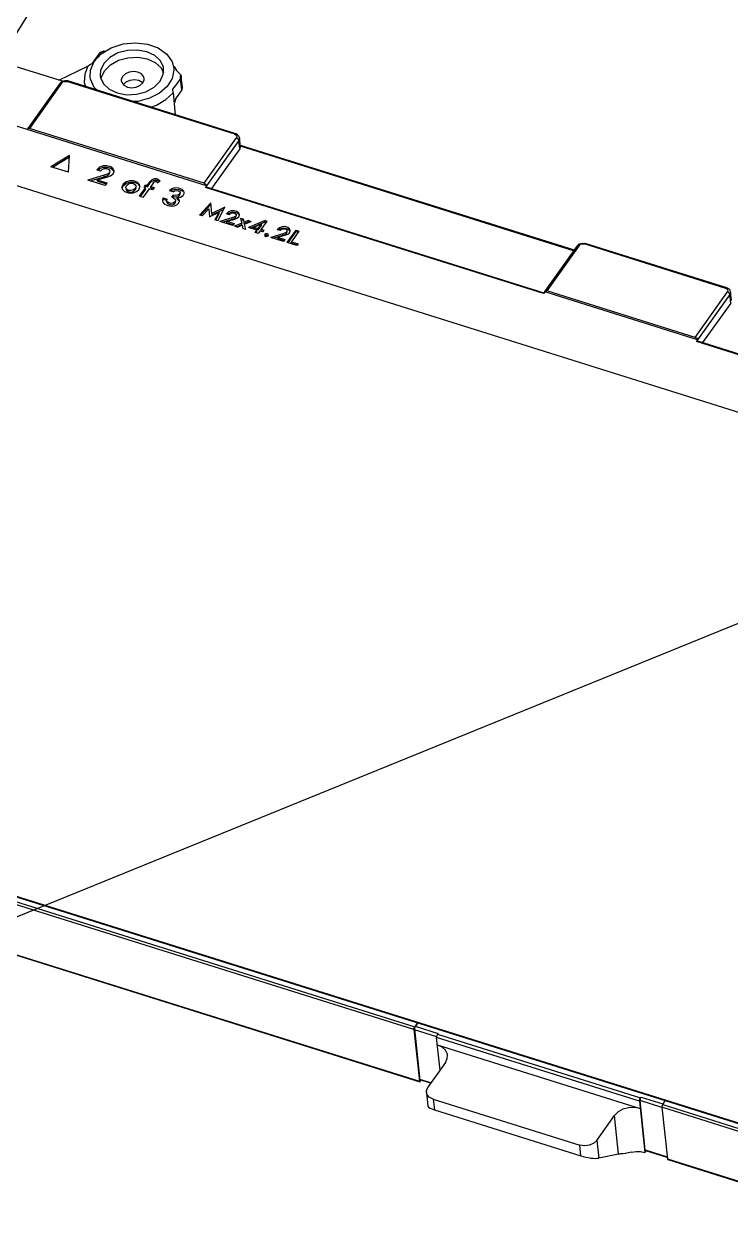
# Model space of a CAD drawing. Header units: millimetres. Extents: x 0 to 594, y 0 to 420.
# Drawn here: x 476.58 to 504.3, y 180.53 to 227.95 of the extents above; entities that cross this region are included whole.
import ezdxf

# ---------------------------------------------------------------- set-up
doc = ezdxf.new("R2010")
doc.units = ezdxf.units.MM
doc.header["$LTSCALE"] = 32.67
doc.layers.get('0').update_dxf_attribs({"linetype": 'CONTINUOUS'})
doc.styles.get("Standard").update_dxf_attribs({"font": 'txt', "width": 0.8})
doc.dimstyles.get("Standard").update_dxf_attribs({"dimtxt": 2.5, "dimasz": 3, "dimexe": 1.5, "dimexo": 1.2, "dimtad": 1, "dimdsep": 46, "dimtxsty": 'STANDARD', "dimblk": '_FILLED', "dimblk1": '_FILLED', "dimblk2": '_FILLED', "dimcen": 0.09, "dimazin": 2, "dimtol": 1, "dimtp": 0.01, "dimtm": 0.01, "dimtfac": 1, "dimtofl": 0, "dimtmove": 0, "dimatfit": 3, "dimldrblk": '_FILLED', "dimfxl": 1, "dimtolj": 1, "dimarcsym": 0})

# ---------------------------------------------------------------- blocks, each defined once
blk = doc.blocks.new('_FILLED')
at = {"color": 0, "linetype": 'BYBLOCK'}
blk.add_solid([(0, 0), (-1, 0.167), (-1, -0.167)], dxfattribs=at)

msp = doc.modelspace()

# ---------------------------------------------------------------- linework, layer by layer
at = {"color": 7, "linetype": 'CONTINUOUS'}
for p, q in [((422.472, 238.507), (527.627, 205.526)), ((479.327, 226.491), (479.607, 226.794)), ((479.534, 226.808), (479.515, 226.78)), ((479.607, 226.794), (479.999, 227.031)), ((479.642, 226.889), (479.716, 226.91)), ((478.087, 225.714), (475.683, 226.468)), ((477.935, 225.762), (479.08, 226.313)), ((479.18, 226.15), (479.327, 226.491)), ((481.949, 226.237), (482.041, 226.042)), ((482.383, 226.484), (482.448, 226.239)), ((482.459, 226.289), (482.556, 226.132)), ((476.703, 223.821), (469.141, 226.193)), ((479.167, 225.892), (479.18, 226.15)), ((479.604, 225.804), (479.607, 225.857)), ((479.607, 225.857), (479.732, 226.128)), ((482.556, 226.132), (482.668, 226.019)), ((482.607, 225.658), (482.698, 225.782)), ((482.698, 225.782), (482.718, 225.809)), ((482.742, 225.862), (482.718, 225.809)), ((482.721, 225.967), (482.743, 225.916)), ((482.745, 225.904), (482.742, 225.862)), ((482.743, 225.916), (482.745, 225.904)), ((482.79, 225.479), (482.745, 225.905)), ((477.977, 225.634), (476.71, 223.853)), ((478.059, 225.705), (477.977, 225.634)), ((478.172, 225.739), (478.059, 225.705)), ((478.29, 225.727), (478.172, 225.739)), ((484.879, 223.661), (478.29, 225.727)), ((480.473, 225.586), (480.584, 225.689)), ((482.43, 225.262), (482.417, 225.403)), ((482.763, 225.383), (482.578, 225.124)), ((482.43, 225.262), (482.509, 224.404)), ((476.71, 223.853), (476.74, 223.871)), ((476.74, 223.871), (476.784, 223.866)), ((483.638, 221.717), (476.784, 223.866)), ((476.703, 223.821), (476.71, 223.853)), ((483.734, 221.616), (476.703, 223.821)), ((485.001, 223.399), (483.734, 221.616)), ((485.064, 223.157), (485.028, 223.494)), ((485.036, 223.062), (483.932, 221.509)), ((485.058, 223.21), (498.155, 219.102)), ((478.358, 222.8), (477.625, 222.367)), ((477.687, 222.347), (478.364, 222.747)), ((478.319, 222.149), (478.358, 222.8)), ((478.319, 222.149), (477.625, 222.367)), ((479.715, 222.028), (479.082, 221.84)), ((479.172, 221.812), (479.72, 221.975)), ((479.576, 222.197), (479.428, 222.244)), ((479.684, 222.349), (479.832, 222.352)), ((479.832, 222.352), (479.975, 222.311)), ((479.902, 222.062), (479.94, 222.122)), ((479.94, 222.122), (479.941, 222.145)), ((480.105, 222.205), (480.077, 222.28)), ((479.757, 221.629), (479.082, 221.84)), ((479.447, 221.851), (479.825, 221.953)), ((479.447, 221.851), (479.829, 221.731)), ((479.452, 221.797), (479.447, 221.851)), ((479.452, 221.797), (479.799, 221.689)), ((479.829, 221.731), (479.757, 221.629)), ((480.416, 221.576), (480.415, 221.535)), ((480.415, 221.535), (480.435, 221.473)), ((480.468, 221.687), (480.416, 221.576)), ((480.579, 221.773), (480.468, 221.687)), ((480.472, 221.632), (480.584, 221.72)), ((480.569, 221.549), (480.597, 221.628)), ((480.569, 221.54), (480.569, 221.549)), ((480.575, 221.487), (480.596, 221.437)), ((480.718, 221.813), (480.579, 221.773)), ((480.584, 221.72), (480.722, 221.76)), ((480.953, 221.474), (480.974, 221.542)), ((481.123, 221.609), (481.1, 221.674)), ((481.106, 221.206), (481.346, 221.543)), ((481.142, 221.195), (481.352, 221.49)), ((481.48, 221.501), (481.24, 221.164)), ((481.283, 221.563), (481.345, 221.651)), ((481.346, 221.543), (481.283, 221.563)), ((481.324, 221.559), (481.351, 221.598)), ((481.345, 221.651), (481.409, 221.631)), ((481.351, 221.598), (481.345, 221.651)), ((481.352, 221.49), (481.346, 221.543)), ((481.351, 221.598), (481.414, 221.578)), ((481.409, 221.631), (481.521, 221.789)), ((481.414, 221.578), (481.409, 221.631)), ((481.414, 221.578), (481.526, 221.735)), ((481.617, 221.458), (481.48, 221.501)), ((481.641, 221.727), (481.543, 221.589)), ((481.543, 221.589), (481.679, 221.546)), ((481.548, 221.536), (481.543, 221.589)), ((481.548, 221.536), (481.633, 221.51)), ((481.679, 221.546), (481.617, 221.458)), ((481.8, 221.74), (481.918, 221.797)), ((481.874, 221.802), (481.89, 221.784)), ((483.734, 221.614), (483.688, 221.55)), ((483.725, 221.574), (496.964, 217.422)), ((480.435, 221.473), (480.523, 221.389)), ((480.738, 221.373), (480.827, 221.382)), ((480.866, 221.453), (480.77, 221.427)), ((480.967, 221.375), (481.074, 221.463)), ((481.24, 221.164), (481.106, 221.206)), ((482.005, 221.029), (482.022, 220.975)), ((482.018, 221.024), (482.043, 221.087)), ((482.037, 221.14), (482.187, 221.093)), ((482.037, 221.14), (482.043, 221.087)), ((482.043, 221.087), (482.174, 221.046)), ((482.17, 221.034), (482.187, 221.093)), ((482.422, 221.375), (482.282, 221.419)), ((482.376, 221.166), (482.434, 221.249)), ((482.405, 221.146), (482.44, 221.195)), ((482.527, 221.233), (482.434, 221.249)), ((482.44, 221.195), (482.434, 221.249)), ((482.44, 221.195), (482.535, 221.18)), ((482.5, 221.48), (482.647, 221.473)), ((482.504, 221.087), (482.514, 221.055)), ((482.535, 221.18), (482.62, 221.196)), ((482.584, 221.105), (482.578, 221.159)), ((482.649, 221.092), (482.578, 221.159)), ((482.62, 221.196), (482.678, 221.236)), ((482.647, 221.473), (482.777, 221.425)), ((482.67, 221.036), (482.649, 221.092)), ((482.678, 221.236), (482.703, 221.287)), ((482.703, 221.287), (482.703, 221.3)), ((482.777, 221.425), (482.802, 221.399)), ((482.022, 220.975), (482.088, 220.903)), ((482.176, 220.981), (482.209, 220.924)), ((482.209, 220.924), (482.285, 220.886)), ((483.906, 220.951), (483.452, 220.47)), ((483.496, 220.456), (483.912, 220.898)), ((483.568, 220.434), (483.824, 220.715)), ((483.824, 220.715), (483.848, 220.401)), ((483.848, 220.401), (484.228, 220.588)), ((483.944, 220.536), (483.906, 220.951)), ((484.451, 220.78), (483.944, 220.536)), ((483.949, 220.483), (483.944, 220.536)), ((483.949, 220.483), (484.414, 220.707)), ((484.228, 220.588), (484.063, 220.278)), ((484.1, 220.284), (484.234, 220.535)), ((484.179, 220.242), (484.451, 220.78)), ((484.234, 220.535), (484.228, 220.588)), ((484.71, 220.585), (484.825, 220.587)), ((483.568, 220.434), (483.452, 220.47)), ((484.179, 220.242), (484.063, 220.278)), ((484.731, 220.358), (484.257, 220.217)), ((484.763, 220.059), (484.257, 220.217)), ((484.347, 220.189), (484.737, 220.305)), ((484.627, 220.485), (484.516, 220.52)), ((484.53, 220.225), (484.814, 220.302)), ((484.53, 220.225), (484.817, 220.135)), ((484.536, 220.172), (484.53, 220.225)), ((484.536, 220.172), (484.775, 220.097)), ((484.737, 220.305), (484.822, 220.336)), ((484.817, 220.135), (484.763, 220.059)), ((484.822, 220.336), (484.883, 220.38)), ((485.116, 220.149), (484.833, 220.037)), ((484.883, 220.38), (484.902, 220.433)), ((484.911, 220.012), (485.122, 220.096)), ((484.95, 220), (485.133, 220.077)), ((485.025, 220.477), (485.024, 220.491)), ((485.069, 220.353), (485.187, 220.316)), ((485.069, 220.353), (485.116, 220.149)), ((485.075, 220.3), (485.192, 220.263)), ((485.122, 220.096), (485.116, 220.149)), ((485.133, 220.077), (485.159, 219.935)), ((485.211, 220.187), (485.187, 220.316)), ((485.21, 220.166), (485.216, 220.133)), ((485.376, 220.257), (485.211, 220.187)), ((485.216, 220.133), (485.211, 220.187)), ((485.216, 220.133), (485.382, 220.203)), ((485.225, 220.115), (485.491, 220.221)), ((485.228, 220.087), (485.225, 220.115)), ((485.274, 219.899), (485.225, 220.115)), ((485.376, 220.257), (485.491, 220.221)), ((485.382, 220.203), (485.376, 220.257)), ((486.033, 220.255), (485.38, 219.979)), ((485.382, 220.203), (485.419, 220.192)), ((485.455, 219.955), (486.039, 220.201)), ((485.589, 219.992), (485.888, 220.121)), ((485.759, 219.939), (485.888, 220.121)), ((485.764, 219.886), (485.894, 220.067)), ((486.1, 220.233), (485.871, 219.911)), ((485.894, 220.067), (485.888, 220.121)), ((486.033, 220.255), (486.1, 220.233)), ((486.039, 220.201), (486.033, 220.255)), ((486.039, 220.201), (486.07, 220.191)), ((484.95, 220), (484.833, 220.037)), ((485.274, 219.899), (485.159, 219.935)), ((485.706, 219.877), (485.38, 219.979)), ((485.589, 219.992), (485.759, 219.939)), ((485.595, 219.939), (485.589, 219.992)), ((485.595, 219.939), (485.764, 219.886)), ((485.64, 219.784), (485.706, 219.877)), ((485.755, 219.748), (485.64, 219.784)), ((485.676, 219.772), (485.712, 219.824)), ((485.712, 219.824), (485.706, 219.877)), ((485.821, 219.841), (485.755, 219.748)), ((485.764, 219.886), (485.759, 219.939)), ((485.925, 219.808), (485.821, 219.841)), ((485.871, 219.911), (485.976, 219.879)), ((485.877, 219.858), (485.871, 219.911)), ((485.877, 219.858), (485.935, 219.84)), ((485.976, 219.879), (485.925, 219.808)), ((486.031, 219.661), (486.07, 219.683)), ((486.725, 219.733), (486.25, 219.592)), ((486.756, 219.433), (486.25, 219.592)), ((486.34, 219.564), (486.73, 219.68)), ((486.62, 219.86), (486.509, 219.895)), ((486.523, 219.6), (486.807, 219.676)), ((486.523, 219.6), (486.811, 219.51)), ((486.529, 219.547), (486.523, 219.6)), ((486.703, 219.96), (486.818, 219.962)), ((486.73, 219.68), (486.815, 219.711)), ((486.815, 219.711), (486.876, 219.755)), ((486.876, 219.755), (486.896, 219.807)), ((486.9, 219.388), (487.246, 219.874)), ((486.936, 219.377), (487.251, 219.821)), ((487.018, 219.852), (487.017, 219.866)), ((487.358, 219.839), (487.065, 219.427)), ((487.246, 219.874), (487.358, 219.839)), ((487.251, 219.821), (487.246, 219.874)), ((487.251, 219.821), (487.328, 219.797)), ((486.529, 219.547), (486.768, 219.472)), ((486.811, 219.51), (486.756, 219.433)), ((487.275, 219.271), (486.9, 219.388)), ((487.065, 219.427), (487.328, 219.344)), ((487.07, 219.374), (487.065, 219.427)), ((487.07, 219.374), (487.287, 219.306)), ((487.328, 219.344), (487.275, 219.271)), ((498.274, 219.268), (497.007, 217.487)), ((504.141, 217.619), (498.587, 219.361)), ((497, 217.455), (496.954, 217.389)), ((497, 217.455), (497.007, 217.487)), ((502.996, 215.574), (497, 217.455)), ((497.007, 217.487), (497.037, 217.505)), ((497.037, 217.505), (497.081, 217.5)), ((502.9, 215.675), (497.081, 217.5)), ((504.263, 217.358), (502.996, 215.574)), ((504.326, 217.116), (504.29, 217.453)), ((504.298, 217.02), (503.194, 215.468)), ((511.41, 182.729), (406.255, 215.71)), ((511.413, 182.701), (406.258, 215.681)), ((502.997, 215.573), (502.95, 215.508)), ((502.988, 215.533), (526.804, 208.063)), ((474.849, 191.9), (492.095, 186.491)), ((492.001, 188.789), (491.899, 188.647)), ((491.902, 188.618), (492.02, 188.783)), ((491.869, 188.538), (492.082, 186.516)), ((491.881, 188.611), (491.899, 188.647)), ((491.887, 188.564), (492.1, 186.541)), ((492.819, 188.386), (492.798, 188.356)), ((492.798, 188.356), (500.757, 185.859)), ((492.892, 186.944), (492.757, 188.218)), ((492.787, 187.938), (500.747, 185.441)), ((493.105, 187.244), (492.414, 186.273)), ((492.09, 186.493), (492.082, 186.516)), ((492.095, 186.491), (492.09, 186.493)), ((492.106, 186.492), (492.095, 186.491)), ((492.527, 186.431), (492.098, 186.566)), ((492.125, 186.511), (492.106, 186.492)), ((492.107, 186.529), (492.112, 186.53)), ((492.112, 186.53), (492.122, 186.539)), ((492.131, 186.552), (492.122, 186.539)), ((492.134, 186.524), (492.125, 186.511)), ((492.359, 186.081), (492.417, 185.527)), ((492.626, 185.81), (498.374, 184.007)), ((500.717, 185.722), (500.929, 183.713)), ((500.944, 183.817), (500.74, 185.754)), ((500.757, 185.859), (500.779, 185.89)), ((501.597, 185.487), (501.81, 183.464)), ((501.628, 185.595), (501.729, 185.738)), ((492.67, 185.384), (498.419, 183.581)), ((499.047, 184.192), (499.738, 185.164)), ((499.897, 183.65), (499.12, 183.494)), ((500.929, 183.713), (500.974, 183.777)), ((501.804, 183.521), (500.96, 183.786)), ((501.81, 183.464), (501.818, 183.443)), ((501.818, 183.443), (501.823, 183.44)), ((501.823, 183.44), (511.109, 180.527))]:
    msp.add_line(p, q, dxfattribs=at)
at = {"color": 9, "linetype": 'CONTINUOUS'}
for p, q in [((479.08, 226.313), (478.955, 225.995)), ((482.717, 225.905), (482.721, 225.967)), ((482.763, 225.383), (482.718, 225.809)), ((478.051, 225.647), (476.784, 223.866)), ((478.051, 225.647), (478.103, 225.69)), ((478.103, 225.69), (478.177, 225.711)), ((478.177, 225.711), (478.252, 225.703)), ((484.841, 223.636), (478.252, 225.703)), ((483.638, 221.717), (484.905, 223.498)), ((484.922, 223.552), (484.905, 223.498)), ((484.95, 223.474), (484.905, 223.498)), ((485.036, 223.062), (485.001, 223.399)), ((498.134, 219.073), (485.061, 223.173)), ((479.72, 221.975), (479.715, 222.028)), ((480.584, 221.72), (480.579, 221.773)), ((481.526, 221.735), (481.521, 221.789)), ((496.954, 217.389), (483.688, 221.55)), ((484.737, 220.305), (484.731, 220.358)), ((486.07, 219.683), (486.064, 219.736)), ((486.73, 219.68), (486.725, 219.733)), ((498.348, 219.281), (497.081, 217.5)), ((498.348, 219.281), (498.4, 219.324)), ((498.4, 219.324), (498.474, 219.345)), ((498.474, 219.345), (498.549, 219.337)), ((504.103, 217.595), (498.549, 219.337)), ((502.9, 215.675), (504.167, 217.456)), ((504.184, 217.511), (504.167, 217.456)), ((504.212, 217.433), (504.167, 217.456)), ((504.298, 217.02), (504.263, 217.358)), ((526.767, 208.038), (502.95, 215.508)), ((474.654, 194.056), (491.899, 188.647)), ((491.869, 188.538), (474.623, 193.947)), ((474.836, 191.924), (492.082, 186.516)), ((492.767, 188.255), (491.891, 188.53)), ((491.92, 188.668), (492.819, 188.386)), ((500.717, 185.722), (492.757, 188.218)), ((492.095, 186.592), (492.541, 186.452)), ((492.101, 186.545), (492.122, 186.539)), ((492.134, 186.524), (492.131, 186.552)), ((492.626, 185.81), (492.67, 185.384)), ((501.594, 185.486), (500.74, 185.754)), ((500.779, 185.89), (501.636, 185.621)), ((510.883, 182.574), (501.597, 185.487)), ((501.628, 185.595), (510.847, 182.704)), ((499.897, 183.65), (499.738, 185.164)), ((499.047, 184.192), (499.12, 183.494)), ((498.419, 183.581), (498.374, 184.007)), ((500.944, 183.817), (501.801, 183.548)), ((501.81, 183.464), (511.096, 180.552))]:
    msp.add_line(p, q, dxfattribs=at)
at = {"color": 7, "linetype": 'CONTINUOUS'}
for points in [[(479.999, 227.031), (480.458, 227.179), (480.946, 227.227), (481.421, 227.173), (481.842, 227.021), (482.172, 226.785), (482.383, 226.484)], [(479.515, 226.78), (479.423, 226.656), (479.328, 226.531), (479.233, 226.401)], [(479.534, 226.808), (479.58, 226.854), (479.642, 226.889)], [(482.051, 226.195), (482.04, 226.263), (481.924, 226.516), (481.7, 226.726), (481.388, 226.873), (481.019, 226.941), (480.632, 226.925), (480.261, 226.825), (479.938, 226.647), (479.702, 226.411)], [(479.233, 226.401), (479.181, 226.368), (479.131, 226.338), (479.081, 226.313)], [(479.702, 226.411), (479.578, 226.142), (479.564, 225.934)], [(479.732, 226.128), (479.967, 226.363), (480.285, 226.539), (480.653, 226.639), (481.039, 226.658), (481.409, 226.592), (481.723, 226.446), (481.949, 226.237)], [(482.448, 226.239), (482.453, 226.156), (482.387, 225.824), (482.193, 225.513), (481.886, 225.247), (481.492, 225.047), (481.039, 224.929), (480.862, 224.92)], [(479.446, 225.365), (479.33, 225.476), (479.181, 225.802), (479.167, 225.892)], [(479.564, 225.934), (479.575, 225.867), (479.692, 225.614), (479.915, 225.404), (480.227, 225.257), (480.596, 225.188), (480.983, 225.205), (481.355, 225.305), (481.677, 225.482), (481.913, 225.718)], [(480.44, 225.906), (480.39, 225.784), (480.39, 225.734)], [(481.285, 225.828), (481.265, 225.899), (481.182, 226.002), (481.046, 226.072), (480.879, 226.098), (480.705, 226.076), (480.551, 226.009), (480.44, 225.906)], [(480.584, 225.689), (480.736, 225.756), (480.909, 225.779), (481.077, 225.753)], [(481.077, 225.753), (481.214, 225.684), (481.236, 225.657)], [(481.235, 225.656), (481.285, 225.778), (481.285, 225.828)], [(481.913, 225.718), (482.038, 225.988), (482.051, 226.195)], [(482.668, 226.019), (482.688, 226.003), (482.706, 225.986), (482.721, 225.967)], [(480.39, 225.734), (480.41, 225.663), (480.493, 225.56), (480.629, 225.49), (480.796, 225.464), (480.97, 225.486), (481.124, 225.553), (481.235, 225.656)], [(482.417, 225.403), (482.512, 225.532), (482.607, 225.658)], [(482.763, 225.383), (482.79, 225.457), (482.79, 225.479)], [(482.578, 225.124), (482.535, 225.048), (482.502, 224.958), (482.483, 224.866)], [(485.028, 223.494), (485.006, 223.563), (484.955, 223.621), (484.879, 223.661)], [(485.038, 223.064), (485.056, 223.1), (485.064, 223.136), (485.064, 223.157)], [(480.077, 222.28), (479.979, 222.36), (479.829, 222.405), (479.674, 222.401), (479.535, 222.346), (479.428, 222.244)], [(479.474, 222.229), (479.543, 222.294), (479.684, 222.349)], [(479.576, 222.197), (479.637, 222.259), (479.718, 222.294), (479.806, 222.296), (479.887, 222.268), (479.931, 222.216), (479.935, 222.198)], [(479.935, 222.198), (479.928, 222.158), (479.885, 222.105), (479.81, 222.062), (479.715, 222.028)], [(479.72, 221.975), (479.823, 222.012), (479.902, 222.062)], [(479.825, 221.953), (479.973, 222.009), (480.07, 222.089)], [(479.975, 222.311), (480.078, 222.233), (480.102, 222.174)], [(480.07, 222.089), (480.106, 222.184), (480.105, 222.205)], [(480.421, 221.516), (480.421, 221.522), (480.472, 221.632)], [(480.77, 221.427), (480.672, 221.438), (480.597, 221.483), (480.569, 221.54)], [(480.597, 221.628), (480.67, 221.69), (480.765, 221.717), (480.865, 221.706), (480.94, 221.661), (480.969, 221.595)], [(481.1, 221.674), (481.014, 221.755), (480.875, 221.807), (480.718, 221.813)], [(480.722, 221.76), (480.877, 221.754), (481.02, 221.702)], [(480.969, 221.595), (480.94, 221.516), (480.866, 221.453)], [(481.02, 221.702), (481.108, 221.617), (481.112, 221.606)], [(481.074, 221.463), (481.122, 221.573), (481.123, 221.609)], [(481.918, 221.797), (481.868, 221.856), (481.78, 221.889), (481.676, 221.892), (481.583, 221.853), (481.521, 221.789)], [(481.526, 221.735), (481.588, 221.8), (481.682, 221.839)], [(481.641, 221.727), (481.662, 221.754), (481.689, 221.775), (481.721, 221.786), (481.754, 221.783), (481.784, 221.768)], [(481.682, 221.839), (481.786, 221.836), (481.874, 221.802)], [(481.784, 221.768), (481.792, 221.76), (481.797, 221.75), (481.8, 221.74)], [(482.772, 221.477), (482.642, 221.526), (482.494, 221.533), (482.369, 221.494), (482.282, 221.419)], [(483.638, 221.717), (483.685, 221.692), (483.719, 221.656), (483.734, 221.616)], [(483.725, 221.574), (483.713, 221.573), (483.688, 221.55)], [(480.523, 221.389), (480.666, 221.336), (480.826, 221.331), (480.967, 221.375)], [(480.596, 221.437), (480.655, 221.393), (480.738, 221.373)], [(480.827, 221.382), (480.899, 221.417), (480.953, 221.474)], [(482.037, 221.14), (482.005, 221.058), (482.005, 221.029)], [(482.483, 220.98), (482.422, 220.941), (482.34, 220.929), (482.258, 220.947), (482.195, 220.986), (482.17, 221.034)], [(482.331, 221.403), (482.374, 221.441), (482.5, 221.48)], [(482.376, 221.166), (482.454, 221.133), (482.504, 221.087)], [(482.422, 221.375), (482.474, 221.416), (482.549, 221.432), (482.626, 221.421), (482.68, 221.39), (482.697, 221.353)], [(482.514, 221.055), (482.513, 221.033), (482.483, 220.98)], [(482.697, 221.353), (482.698, 221.343), (482.674, 221.291), (482.613, 221.249), (482.527, 221.233)], [(482.578, 221.159), (482.716, 221.177), (482.816, 221.235)], [(482.584, 221.105), (482.655, 221.039), (482.658, 221.032)], [(482.64, 220.94), (482.67, 221.017), (482.67, 221.036)], [(482.862, 221.354), (482.848, 221.401), (482.772, 221.477)], [(482.816, 221.235), (482.86, 221.315), (482.862, 221.354)], [(482.088, 220.903), (482.211, 220.846), (482.342, 220.822), (482.465, 220.831), (482.568, 220.872), (482.64, 220.94)], [(482.285, 220.886), (482.377, 220.876), (482.459, 220.903), (482.512, 220.96), (482.52, 221.002)], [(484.927, 220.608), (484.818, 220.641), (484.702, 220.638), (484.597, 220.597), (484.516, 220.52)], [(484.562, 220.505), (484.603, 220.544), (484.71, 220.585)], [(484.627, 220.485), (484.673, 220.531), (484.734, 220.558), (484.801, 220.559), (484.861, 220.538), (484.894, 220.499), (484.897, 220.485)], [(484.825, 220.587), (484.933, 220.555), (485.007, 220.495)], [(485.024, 220.491), (485.001, 220.549), (484.927, 220.608)], [(484.897, 220.485), (484.891, 220.455), (484.858, 220.415), (484.803, 220.383), (484.731, 220.358)], [(484.814, 220.302), (484.924, 220.344), (484.998, 220.405), (485.025, 220.477)], [(486.064, 219.736), (486.026, 219.714), (486.012, 219.682), (486.012, 219.678)], [(486.012, 219.678), (486.026, 219.653), (486.064, 219.635), (486.113, 219.638)], [(486.163, 219.694), (486.149, 219.72), (486.112, 219.738), (486.064, 219.736)], [(486.07, 219.683), (486.117, 219.685), (486.154, 219.667), (486.157, 219.662)], [(486.113, 219.638), (486.15, 219.66), (486.163, 219.691), (486.163, 219.694)], [(486.921, 219.983), (486.811, 220.016), (486.696, 220.013), (486.591, 219.972), (486.509, 219.895)], [(486.556, 219.88), (486.597, 219.919), (486.703, 219.96)], [(486.62, 219.86), (486.666, 219.906), (486.727, 219.933), (486.794, 219.934), (486.854, 219.912), (486.887, 219.873), (486.89, 219.86)], [(486.89, 219.86), (486.885, 219.83), (486.852, 219.79), (486.796, 219.758), (486.725, 219.733)], [(486.807, 219.676), (486.918, 219.719), (486.992, 219.779), (487.018, 219.852)], [(486.818, 219.962), (486.927, 219.929), (487.001, 219.87)], [(487.017, 219.866), (486.995, 219.924), (486.921, 219.983)], [(498.274, 219.268), (498.357, 219.34), (498.471, 219.373), (498.587, 219.361)], [(504.29, 217.453), (504.268, 217.521), (504.217, 217.58), (504.141, 217.619)], [(502.9, 215.675), (502.947, 215.651), (502.981, 215.615), (502.996, 215.574)], [(502.988, 215.533), (502.976, 215.532), (502.95, 215.508)], [(491.869, 188.538), (491.87, 188.572), (491.881, 188.611)], [(491.902, 188.618), (491.894, 188.601), (491.888, 188.582), (491.887, 188.564)], [(492.798, 188.355), (492.775, 188.314), (492.76, 188.265), (492.757, 188.218)], [(493.187, 187.53), (493.181, 187.57), (493.111, 187.723), (492.976, 187.849), (492.787, 187.938)], [(493.105, 187.244), (493.179, 187.405), (493.187, 187.53)], [(492.1, 186.541), (492.104, 186.531), (492.107, 186.529)], [(492.359, 186.081), (492.359, 186.137), (492.414, 186.273)], [(492.626, 185.81), (492.473, 185.889), (492.38, 186.003), (492.359, 186.081)], [(500.747, 185.441), (500.524, 185.482), (500.29, 185.471), (500.068, 185.41), (499.878, 185.304), (499.738, 185.164)], [(500.717, 185.722), (500.72, 185.769), (500.735, 185.818), (500.757, 185.857)], [(500.757, 185.857), (500.747, 185.819), (500.741, 185.785), (500.74, 185.754)], [(501.628, 185.595), (501.611, 185.563), (501.599, 185.525), (501.597, 185.487)], [(499.047, 184.192), (498.924, 184.078), (498.754, 184.004), (498.562, 183.979), (498.374, 184.007)], [(500.404, 183.73), (500.272, 183.698), (500.162, 183.673), (500.072, 183.664)], [(500.404, 183.73), (500.582, 183.754), (500.761, 183.749), (500.929, 183.713)], [(500.944, 183.817), (500.954, 183.79), (500.96, 183.786)]]:
    msp.add_lwpolyline(points, dxfattribs=at)
at = {"color": 9, "linetype": 'CONTINUOUS'}
for points in [[(479.716, 226.91), (479.646, 226.869), (479.579, 226.826), (479.515, 226.781)], [(478.955, 225.995), (478.939, 225.671), (478.988, 225.508)], [(482.698, 225.782), (482.71, 225.844), (482.717, 225.905)], [(478.051, 225.647), (478.008, 225.652), (477.977, 225.634)], [(478.29, 225.727), (478.277, 225.726), (478.252, 225.703)], [(481.553, 224.704), (481.774, 224.782), (482.141, 224.996), (482.43, 225.262)], [(484.841, 223.636), (484.865, 223.659), (484.879, 223.661)], [(484.841, 223.636), (484.898, 223.602), (484.922, 223.552)], [(485.001, 223.399), (484.985, 223.438), (484.95, 223.474)], [(485.028, 223.494), (485.028, 223.466), (485.001, 223.399)], [(498.348, 219.281), (498.304, 219.286), (498.274, 219.268)], [(498.587, 219.361), (498.573, 219.36), (498.549, 219.337)], [(504.103, 217.595), (504.127, 217.618), (504.141, 217.619)], [(504.103, 217.595), (504.161, 217.561), (504.184, 217.511)], [(504.263, 217.358), (504.247, 217.397), (504.212, 217.433)], [(504.29, 217.453), (504.29, 217.425), (504.263, 217.358)]]:
    msp.add_lwpolyline(points, dxfattribs=at)
at = {"color": 7, "linetype": 'CONTINUOUS'}
for centre, major_axis, start_param, end_param in [((492.929, 185.436), (0.512, -0.098), -3.076078, -2.059208), ((498.678, 183.633), (0.512, -0.098), -2.059208, -0.488411), ((500.561, 183.442), (0.768, -0.147), 2.301247, 2.653181)]:
    msp.add_ellipse(centre, major_axis=major_axis, ratio=0.216349, start_param=start_param, end_param=end_param, dxfattribs=at)

# ---------------------------------------------------------------- leaders
for points in [[(526.097, 222.19), (487.885, 252.362)], [(479.563, 232.856), (450.951, 187.291)], [(527.12, 213.628), (453.862, 183.823)]]:
    msp.add_leader(points, dimstyle='STANDARD', override={"dimtad": 0, "dimldrblk": 'NONE'}, dxfattribs=at)

doc.saveas('drawing.dxf')
